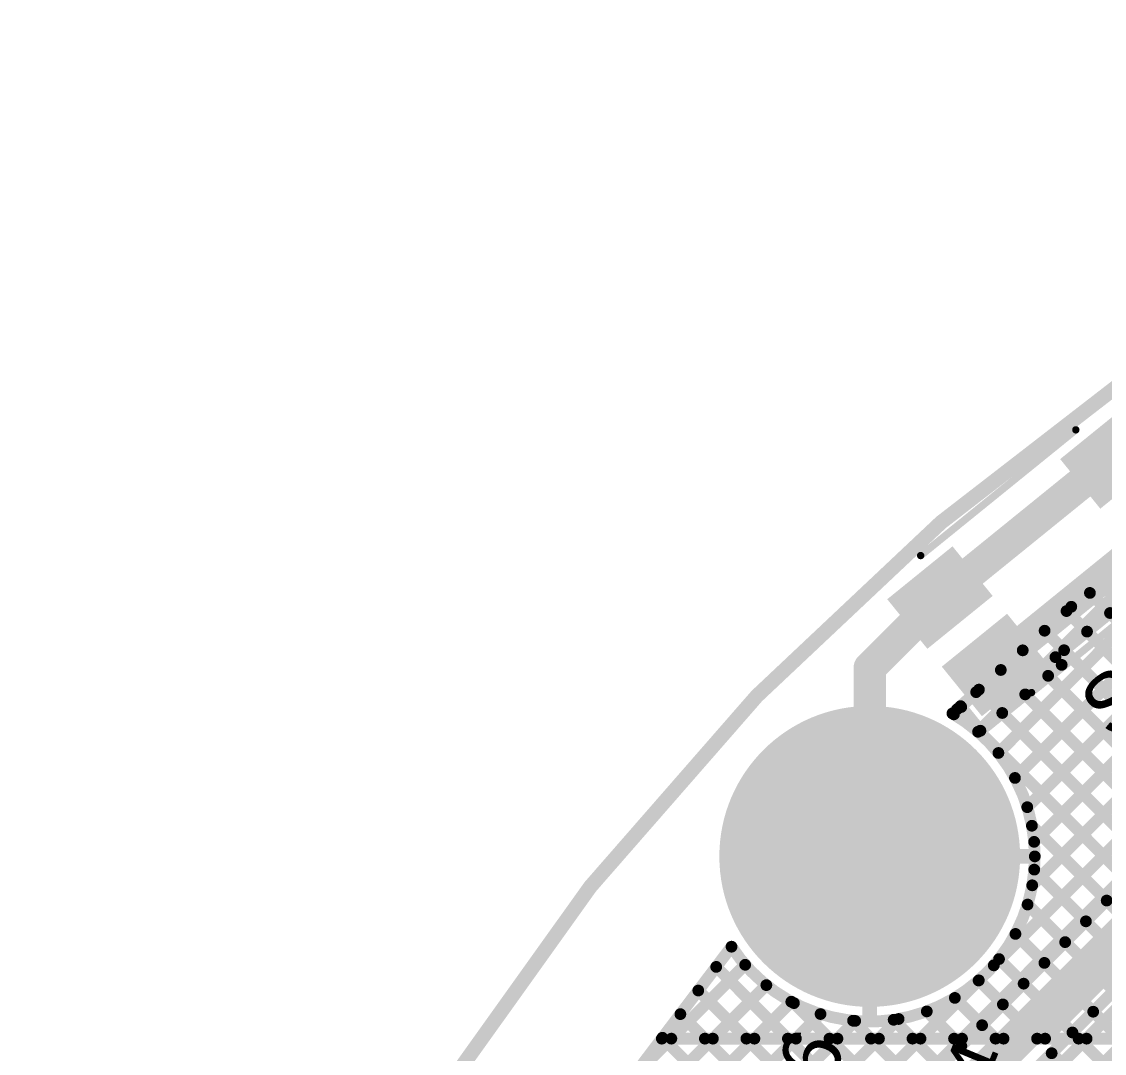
# Model space of a CAD drawing. Header units: millimetres. Extents: x -0.57 to 2.98, y -0.65 to 2.86.
# Drawn here: x -0.575 to 0.163, y 2.113 to 2.815 of the extents above; entities that cross this region are included whole.
import ezdxf

# ---------------------------------------------------------------- set-up
doc = ezdxf.new("R2010")
doc.units = ezdxf.units.MM
doc.header["$MEASUREMENT"] = 0
for name, color, linetype in [('BottomLayer', 5, 'Continuous'), ('BottomSolder', 6, 'Continuous'), ('Mechanical2', 216, 'Continuous'), ('MultiLayer', 9, 'Continuous'), ('PadHoleLayer', 156, 'Continuous'), ('TopLayer', 1, 'Continuous'), ('TopOverlay', 2, 'Continuous'), ('TopPaste', 8, 'Continuous'), ('TopSolder', 216, 'Continuous')]:
    doc.layers.add(name, color=color, linetype=linetype)
doc.styles.add('Arial', font='', dxfattribs={"height": 0.2})
doc.styles.get('Arial').set_extended_font_data('Arial')

# ---------------------------------------------------------------- blocks, each defined once
blk = doc.blocks.new('TS_1185EC_C_D_B_293')
at = {"layer": 'TopLayer'}
for points in [[(-0.10039, 0.04724), (-0.05118, 0.04724), (-0.05118, 0.01181), (-0.10039, 0.01181)], [(0.05118, 0.04724), (0.10039, 0.04724), (0.10039, 0.01181), (0.05118, 0.01181)], [(-0.10039, -0.01181), (-0.05118, -0.01181), (-0.05118, -0.04724), (-0.10039, -0.04724)], [(0.05118, -0.01181), (0.10039, -0.01181), (0.10039, -0.04724), (0.05118, -0.04724)]]:
    blk.add_hatch(color=1, dxfattribs=at).paths.add_polyline_path(points)
at = {"layer": 'TopPaste'}
for points in [[(-0.10039, 0.04724), (-0.05118, 0.04724), (-0.05118, 0.01181), (-0.10039, 0.01181)], [(0.05118, 0.04724), (0.10039, 0.04724), (0.10039, 0.01181), (0.05118, 0.01181)], [(-0.10039, -0.01181), (-0.05118, -0.01181), (-0.05118, -0.04724), (-0.10039, -0.04724)], [(0.05118, -0.01181), (0.10039, -0.01181), (0.10039, -0.04724), (0.05118, -0.04724)]]:
    blk.add_hatch(color=8, dxfattribs=at).paths.add_polyline_path(points)
at = {"layer": 'TopSolder'}
for points in [[(-0.10439, 0.05124), (-0.04718, 0.05124), (-0.04718, 0.00781), (-0.10439, 0.00781)], [(0.04718, 0.05124), (0.10439, 0.05124), (0.10439, 0.00781), (0.04718, 0.00781)], [(-0.10439, -0.00781), (-0.04718, -0.00781), (-0.04718, -0.05124), (-0.10439, -0.05124)], [(0.04718, -0.00781), (0.10439, -0.00781), (0.10439, -0.05124), (0.04718, -0.05124)]]:
    blk.add_hatch(color=216, dxfattribs=at).paths.add_polyline_path(points)
at = {"layer": 'TopOverlay'}
for points, const_width in [([(-0.084, 0.061, 1), (-0.094, 0.061, 1)], 0.01), ([(-0.0965, 0.061, 1), (-0.0915, 0.061, 1)], 0.005), ([(-0.0865, 0.061, 1), (-0.0815, 0.061, 1)], 0.005), ([(-0.06925, 0.06, 1), (-0.06675, 0.06, 1)], 0.0025), ([(0.06675, 0.06, 1), (0.06925, 0.06, 1)], 0.0025), ([(-0.06925, -0.06, 1), (-0.06675, -0.06, 1)], 0.0025), ([(0.06675, -0.06, 1), (0.06925, -0.06, 1)], 0.0025)]:
    blk.add_lwpolyline(points, format="xyb", close=True, dxfattribs=dict(at, const_width=const_width))
at = {"layer": 'TopOverlay', "const_width": 0.005}
for points in [[(0.068, 0.06), (-0.068, 0.06)], [(0.068, -0.06), (-0.068, -0.06)]]:
    blk.add_lwpolyline(points, dxfattribs=at)

msp = doc.modelspace()

# ---------------------------------------------------------------- hatches: boundary and pattern name
at = {"layer": 'BottomLayer'}
h = msp.add_hatch(color=5, dxfattribs=at)
edge = h.paths.add_edge_path()
edge.add_arc((0.00269, 2.24706), 0.09843, 0, 360)
at = {"layer": 'BottomSolder'}
h = msp.add_hatch(color=6, dxfattribs=at)
edge = h.paths.add_edge_path()
edge.add_arc((0.00269, 2.24706), 0.10243, 0, 360)
at = {"layer": 'MultiLayer'}
h = msp.add_hatch(color=9, dxfattribs=at)
edge = h.paths.add_edge_path()
edge.add_arc((0.00269, 2.24706), 0.09843, 0, 360)
at = {"layer": 'PadHoleLayer'}
h = msp.add_hatch(color=156, dxfattribs=at)
edge = h.paths.add_edge_path()
edge.add_arc((0.00269, 2.24706), 0.05906, 0, 360)
at = {"layer": 'TopLayer'}
h = msp.add_hatch(color=1, dxfattribs=at)
edge = h.paths.add_edge_path()
edge.add_arc((0.00269, 2.24706), 0.09843, 0, 360)
at = {"layer": 'TopSolder'}
h = msp.add_hatch(color=216, dxfattribs=at)
edge = h.paths.add_edge_path()
edge.add_arc((0.00269, 2.24706), 0.10243, 0, 360)

# ---------------------------------------------------------------- linework, layer by layer
at = {"layer": 'BottomLayer'}
for points, const_width in [([(0.14, 2.417), (0.192, 2.4556)], 0.008), ([(0.07647, 2.33189), (0.192, 2.44742)], 0.008), ([(0.15268, 2.42641), (0.192, 2.38709)], 0.008), ([(0.059, 2.34437), (0.14, 2.417)], 0.008), ([(0.09034, 2.31747), (0.192, 2.41913)], 0.008), ([(0.13673, 2.41407), (0.192, 2.3588)], 0.008), ([(0.12182, 2.4007), (0.192, 2.33052)], 0.008), ([(0.10162, 2.30047), (0.192, 2.39085)], 0.008), ([(0.10691, 2.38733), (0.192, 2.30223)], 0.008), ([(0.09199, 2.37396), (0.192, 2.27395)], 0.008), ([(0.06005, 2.34375), (0.07519, 2.35889)], 0.008), ([(0.07708, 2.36059), (0.192, 2.24566)], 0.008), ([(0.11001, 2.28057), (0.192, 2.36257)], 0.008), ([(0.06217, 2.34722), (0.17824, 2.23114)], 0.008), ([(0.11468, 2.25696), (0.192, 2.33428)], 0.008), ([(0.11338, 2.22738), (0.192, 2.306)], 0.008), ([(0.08719, 2.1729), (0.192, 2.27771)], 0.008), ([(0.11316, 2.26793), (0.1641, 2.217)], 0.008), ([(-0.16443, 1.893), (0.192, 2.24943)], 0.008), ([(0.00269, 2.24706), (0.11112, 2.24706)], 0.01), ([(0.00269, 2.13864), (0.00269, 2.24706)], 0.01), ([(-0.02354, 2.02936), (0.192, 2.2449)], 0.008), ([(-0.00692, 2.01274), (0.2155, 2.23517)], 0.025), ([(0.11476, 2.23806), (0.14996, 2.20286)], 0.008), ([(-0.0015, 1.97108), (0.26042, 2.233)], 0.008), ([(-0.0015, 1.94279), (0.28871, 2.233)], 0.008), ([(0.00969, 1.99613), (0.2321, 2.21853)], 0.008), ([(0.11024, 2.21429), (0.13581, 2.18871)], 0.008), ([(0.10196, 2.19429), (0.12167, 2.17457)], 0.008), ([(-0.167, 2.086), (-0.09144, 2.1856)], 0.008), ([(-0.1594, 2.09602), (-0.08214, 2.17328)], 0.008), ([(-0.10187, 2.17185), (0.00854, 2.06144)], 0.008), ([(0.09077, 2.17719), (0.10753, 2.16043)], 0.008), ([(-0.21452, 2.01261), (-0.06772, 2.15942)], 0.008), ([(-0.19271, 1.893), (0.07686, 2.16257)], 0.008), ([(0.07699, 2.16269), (0.09339, 2.14629)], 0.008), ([(-0.11408, 2.15576), (-0.00561, 2.04729)], 0.008), ([(0.06066, 2.15073), (0.07925, 2.13215)], 0.008), ([(-0.25903, 1.93982), (-0.05072, 2.14813)], 0.008), ([(-0.04894, 2.14719), (0.02268, 2.07558)], 0.008), ([(-0.28854, 1.88203), (-0.03082, 2.13975)], 0.008), ([(-0.25057, 1.89172), (-0.00721, 2.13507)], 0.008), ([(-0.221, 1.893), (0.02238, 2.13637)], 0.008), ([(-0.12628, 2.13968), (-0.01975, 2.03315)], 0.008), ([(-0.00867, 2.13521), (0.03682, 2.08972)], 0.008), ([(0.019, 2.13583), (0.05096, 2.10386)], 0.008), ([(0.04155, 2.14156), (0.0651, 2.11801)], 0.008), ([(0.15491, 2.14134), (0.367, 1.92925)], 0.008), ([(-0.13848, 2.1236), (-0.03389, 2.01901)], 0.008), ([(0.14077, 2.1272), (0.367, 1.90096)], 0.008), ([(0.12662, 2.11306), (0.2267, 2.01298)], 0.008)]:
    msp.add_lwpolyline(points, dxfattribs=dict(at, const_width=const_width))
for points, const_width in [([(0.15068, 2.42641, 1), (0.15468, 2.42641, 1)], 0.004), ([(0.138, 2.417, 1), (0.142, 2.417, 1)], 0.004), ([(0.138, 2.417, 1), (0.142, 2.417, 1)], 0.004), ([(0.13473, 2.41407, 1), (0.13873, 2.41407, 1)], 0.004), ([(0.11982, 2.4007, 1), (0.12382, 2.4007, 1)], 0.004), ([(0.10491, 2.38733, 1), (0.10891, 2.38733, 1)], 0.004), ([(0.08999, 2.37396, 1), (0.09399, 2.37396, 1)], 0.004), ([(0.07319, 2.35889, 1), (0.07719, 2.35889, 1)], 0.004), ([(0.07508, 2.36059, 1), (0.07908, 2.36059, 1)], 0.004), ([(0.057, 2.34437, 1), (0.061, 2.34437, 1)], 0.004), ([(0.057, 2.34437, 1), (0.061, 2.34437, 1)], 0.004), ([(0.05805, 2.34375, 1), (0.06205, 2.34375, 1)], 0.004), ([(0.06017, 2.34722, 1), (0.06417, 2.34722, 1)], 0.004), ([(0.07447, 2.33189, 1), (0.07847, 2.33189, 1)], 0.004), ([(0.08834, 2.31747, 1), (0.09234, 2.31747, 1)], 0.004), ([(0.09962, 2.30047, 1), (0.10362, 2.30047, 1)], 0.004), ([(0.10801, 2.28057, 1), (0.11201, 2.28057, 1)], 0.004), ([(0.11116, 2.26793, 1), (0.11516, 2.26793, 1)], 0.004), ([(0.11268, 2.25696, 1), (0.11668, 2.25696, 1)], 0.004), ([(0.00019, 2.24706, 1), (0.00519, 2.24706, 1)], 0.005), ([(0.00019, 2.24706, 1), (0.00519, 2.24706, 1)], 0.005), ([(0.10862, 2.24706, 1), (0.11362, 2.24706, 1)], 0.005), ([(0.11312, 2.24706, 1), (0.11712, 2.24706, 1)], 0.004), ([(0.11312, 2.24706, 1), (0.11712, 2.24706, 1)], 0.004), ([(0.11276, 2.23806, 1), (0.11676, 2.23806, 1)], 0.004), ([(0.11138, 2.22738, 1), (0.11538, 2.22738, 1)], 0.004), ([(0.1621, 2.217, 1), (0.1661, 2.217, 1)], 0.004), ([(0.10824, 2.21429, 1), (0.11224, 2.21429, 1)], 0.004), ([(0.14796, 2.20286, 1), (0.15196, 2.20286, 1)], 0.004), ([(0.09996, 2.19429, 1), (0.10396, 2.19429, 1)], 0.004), ([(0.13381, 2.18871, 1), (0.13781, 2.18871, 1)], 0.004), ([(-0.09344, 2.1856, 1), (-0.08944, 2.1856, 1)], 0.004), ([(-0.09344, 2.1856, 1), (-0.08944, 2.1856, 1)], 0.004), ([(-0.10387, 2.17185, 1), (-0.09987, 2.17185, 1)], 0.004), ([(-0.08414, 2.17328, 1), (-0.08014, 2.17328, 1)], 0.004), ([(0.08519, 2.1729, 1), (0.08919, 2.1729, 1)], 0.004), ([(0.08877, 2.17719, 1), (0.09277, 2.17719, 1)], 0.004), ([(0.11967, 2.17457, 1), (0.12367, 2.17457, 1)], 0.004), ([(-0.06972, 2.15942, 1), (-0.06572, 2.15942, 1)], 0.004), ([(0.07486, 2.16257, 1), (0.07886, 2.16257, 1)], 0.004), ([(0.07499, 2.16269, 1), (0.07899, 2.16269, 1)], 0.004), ([(0.10553, 2.16043, 1), (0.10953, 2.16043, 1)], 0.004), ([(-0.11608, 2.15576, 1), (-0.11208, 2.15576, 1)], 0.004), ([(0.05866, 2.15073, 1), (0.06266, 2.15073, 1)], 0.004), ([(-0.05272, 2.14813, 1), (-0.04872, 2.14813, 1)], 0.004), ([(-0.05094, 2.14719, 1), (-0.04694, 2.14719, 1)], 0.004), ([(0.09139, 2.14629, 1), (0.09539, 2.14629, 1)], 0.004), ([(-0.12828, 2.13968, 1), (-0.12428, 2.13968, 1)], 0.004), ([(-0.03282, 2.13975, 1), (-0.02882, 2.13975, 1)], 0.004), ([(-0.01067, 2.13521, 1), (-0.00667, 2.13521, 1)], 0.004), ([(-0.00921, 2.13507, 1), (-0.00521, 2.13507, 1)], 0.004), ([(0.00019, 2.13864, 1), (0.00519, 2.13864, 1)], 0.005), ([(0.017, 2.13583, 1), (0.021, 2.13583, 1)], 0.004), ([(0.02038, 2.13637, 1), (0.02438, 2.13637, 1)], 0.004), ([(0.03955, 2.14156, 1), (0.04355, 2.14156, 1)], 0.004), ([(0.15291, 2.14134, 1), (0.15691, 2.14134, 1)], 0.004), ([(0.07725, 2.13215, 1), (0.08125, 2.13215, 1)], 0.004), ([(-0.14048, 2.1236, 1), (-0.13648, 2.1236, 1)], 0.004), ([(0.13876, 2.1272, 1), (0.14277, 2.1272, 1)], 0.004), ([(0.0631, 2.11801, 1), (0.0671, 2.11801, 1)], 0.004), ([(0.12462, 2.11306, 1), (0.12862, 2.11306, 1)], 0.004)]:
    msp.add_lwpolyline(points, format="xyb", close=True, dxfattribs=dict(at, const_width=const_width))
at = {"layer": 'BottomLayer', "const_width": 0.008}
for points in [[(0.059, 2.34437, -0.267699), (0.11512, 2.24706)], [(0.11512, 2.24706, -0.74577), (-0.09144, 2.1856)]]:
    msp.add_lwpolyline(points, format="xyb", dxfattribs=at)
at = {"layer": 'Mechanical2', "const_width": 0.01}
msp.add_lwpolyline([(1.75783, 2.80917, -6.230382), (0.64896, 2.81029)], format="xyb", dxfattribs=at)
at = {"layer": 'TopLayer'}
for points, const_width in [([(0.16832, 2.51864), (0.17876, 2.52737)], 0.022), ([(0.15774, 2.51008), (0.16832, 2.51864)], 0.022), ([(0.10162, 2.30047), (0.32638, 2.52523)], 0.008), ([(0.06109, 2.43182), (0.15774, 2.51008)], 0.022), ([(0.09826, 2.38592), (0.19491, 2.46418)], 0.022), ([(0.09034, 2.31747), (0.22221, 2.44934)], 0.008), ([(0.05052, 2.42325), (0.06109, 2.43182)], 0.022), ([(0.00269, 2.37542), (0.05052, 2.42325)], 0.022), ([(0.1292, 2.38267), (0.19165, 2.43324)], 0.008), ([(0.11001, 2.28057), (0.239, 2.40957)], 0.008), ([(0.16634, 2.41274), (0.239, 2.34009)], 0.008), ([(0.08768, 2.37736), (0.09826, 2.38592)], 0.022), ([(0.15071, 2.40009), (0.239, 2.3118)], 0.008), ([(0.13508, 2.38743), (0.23793, 2.28458)], 0.008), ([(0.00269, 2.24706), (0.00269, 2.37542)], 0.022), ([(0.11468, 2.25696), (0.239, 2.38128)], 0.008), ([(0.1292, 2.38267), (0.13343, 2.37745)], 0.008), ([(0.07809, 2.33263), (0.13343, 2.37745)], 0.008), ([(0.12423, 2.37), (0.31391, 2.18033)], 0.008), ([(0.1086, 2.35735), (0.31336, 2.15259)], 0.008), ([(0.059, 2.34437), (0.06455, 2.34935)], 0.008), ([(0.06005, 2.34375), (0.06504, 2.34874)], 0.008), ([(0.06455, 2.34935), (0.07809, 2.33263)], 0.008), ([(0.11338, 2.22738), (0.239, 2.353)], 0.008), ([(0.06217, 2.34722), (0.28638, 2.123)], 0.008), ([(0.09297, 2.34469), (0.43368, 2.00399)], 0.008), ([(0.08719, 2.1729), (0.239, 2.32471)], 0.008), ([(0.15042, 2.123), (0.34914, 2.32172)], 0.008), ([(0.06557, 2.123), (0.239, 2.29643)], 0.008), ([(0.11316, 2.26793), (0.2581, 2.123)], 0.008), ([(0.09386, 2.123), (0.23632, 2.26546)], 0.008), ([(0.00269, 2.24706), (0.11112, 2.24706)], 0.01), ([(0.00269, 2.13864), (0.00269, 2.24706)], 0.01), ([(0.12214, 2.123), (0.24919, 2.25005)], 0.008), ([(0.11476, 2.23806), (0.22981, 2.123)], 0.008), ([(0.11024, 2.21429), (0.20153, 2.123)], 0.008), ([(0.10196, 2.19429), (0.17325, 2.123)], 0.008), ([(-0.13893, 2.123), (-0.09144, 2.1856)], 0.008), ([(-0.13242, 2.123), (-0.08214, 2.17328)], 0.008), ([(-0.10187, 2.17185), (-0.05303, 2.123)], 0.008), ([(0.09077, 2.17719), (0.14496, 2.123)], 0.008), ([(-0.10413, 2.123), (-0.06772, 2.15942)], 0.008), ([(0.03729, 2.123), (0.07686, 2.16257)], 0.008), ([(0.07699, 2.16269), (0.11668, 2.123)], 0.008), ([(-0.11408, 2.15576), (-0.08131, 2.123)], 0.008), ([(0.06066, 2.15073), (0.08839, 2.123)], 0.008), ([(-0.07585, 2.123), (-0.05072, 2.14813)], 0.008), ([(-0.04894, 2.14719), (-0.02474, 2.123)], 0.008), ([(-0.12628, 2.13968), (-0.1096, 2.123)], 0.008), ([(-0.04757, 2.123), (-0.03082, 2.13975)], 0.008), ([(-0.01928, 2.123), (-0.00721, 2.13507)], 0.008), ([(-0.00867, 2.13521), (0.00354, 2.123)], 0.008), ([(0.009, 2.123), (0.02238, 2.13637)], 0.008), ([(0.019, 2.13583), (0.03183, 2.123)], 0.008), ([(0.04155, 2.14156), (0.06011, 2.123)], 0.008), ([(-0.13893, 2.123), (0.28687, 2.123)], 0.008)]:
    msp.add_lwpolyline(points, dxfattribs=dict(at, const_width=const_width))
for points, const_width in [([(0.16282, 2.51864, 1), (0.17382, 2.51864, 1)], 0.011), ([(0.16282, 2.51864, 1), (0.17382, 2.51864, 1)], 0.011), ([(0.15224, 2.51008, 1), (0.16324, 2.51008, 1)], 0.011), ([(0.15224, 2.51008, 1), (0.16324, 2.51008, 1)], 0.011), ([(0.05559, 2.43182, 1), (0.06659, 2.43182, 1)], 0.011), ([(0.05559, 2.43182, 1), (0.06659, 2.43182, 1)], 0.011), ([(0.04502, 2.42325, 1), (0.05602, 2.42325, 1)], 0.011), ([(0.04502, 2.42325, 1), (0.05602, 2.42325, 1)], 0.011), ([(0.16434, 2.41274, 1), (0.16834, 2.41274, 1)], 0.004), ([(0.09276, 2.38592, 1), (0.10376, 2.38592, 1)], 0.011), ([(0.09276, 2.38592, 1), (0.10376, 2.38592, 1)], 0.011), ([(0.14871, 2.40009, 1), (0.15271, 2.40009, 1)], 0.004), ([(0.13308, 2.38743, 1), (0.13708, 2.38743, 1)], 0.004), ([(-0.00281, 2.37542, 1), (0.00819, 2.37542, 1)], 0.011), ([(-0.00281, 2.37542, 1), (0.00819, 2.37542, 1)], 0.011), ([(0.08218, 2.37736, 1), (0.09318, 2.37736, 1)], 0.011), ([(0.1272, 2.38267, 1), (0.1312, 2.38267, 1)], 0.004), ([(0.1272, 2.38267, 1), (0.1312, 2.38267, 1)], 0.004), ([(0.13143, 2.37745, 1), (0.13543, 2.37745, 1)], 0.004), ([(0.13143, 2.37745, 1), (0.13543, 2.37745, 1)], 0.004), ([(0.12223, 2.37, 1), (0.12623, 2.37, 1)], 0.004), ([(0.1066, 2.35735, 1), (0.1106, 2.35735, 1)], 0.004), ([(0.06255, 2.34935, 1), (0.06655, 2.34935, 1)], 0.004), ([(0.06255, 2.34935, 1), (0.06655, 2.34935, 1)], 0.004), ([(0.06304, 2.34874, 1), (0.06704, 2.34874, 1)], 0.004), ([(0.057, 2.34437, 1), (0.061, 2.34437, 1)], 0.004), ([(0.057, 2.34437, 1), (0.061, 2.34437, 1)], 0.004), ([(0.05805, 2.34375, 1), (0.06205, 2.34375, 1)], 0.004), ([(0.06017, 2.34722, 1), (0.06417, 2.34722, 1)], 0.004), ([(0.09097, 2.34469, 1), (0.09497, 2.34469, 1)], 0.004), ([(0.07609, 2.33263, 1), (0.08009, 2.33263, 1)], 0.004), ([(0.07609, 2.33263, 1), (0.08009, 2.33263, 1)], 0.004), ([(0.08834, 2.31747, 1), (0.09234, 2.31747, 1)], 0.004), ([(0.09962, 2.30047, 1), (0.10362, 2.30047, 1)], 0.004), ([(0.10801, 2.28057, 1), (0.11201, 2.28057, 1)], 0.004), ([(0.11116, 2.26793, 1), (0.11516, 2.26793, 1)], 0.004), ([(-0.00281, 2.24706, 1), (0.00819, 2.24706, 1)], 0.011), ([(0.11268, 2.25696, 1), (0.11668, 2.25696, 1)], 0.004), ([(0.00019, 2.24706, 1), (0.00519, 2.24706, 1)], 0.005), ([(0.00019, 2.24706, 1), (0.00519, 2.24706, 1)], 0.005), ([(0.10862, 2.24706, 1), (0.11362, 2.24706, 1)], 0.005), ([(0.11312, 2.24706, 1), (0.11712, 2.24706, 1)], 0.004), ([(0.11312, 2.24706, 1), (0.11712, 2.24706, 1)], 0.004), ([(0.11276, 2.23806, 1), (0.11676, 2.23806, 1)], 0.004), ([(0.11138, 2.22738, 1), (0.11538, 2.22738, 1)], 0.004), ([(0.10824, 2.21429, 1), (0.11224, 2.21429, 1)], 0.004), ([(0.09996, 2.19429, 1), (0.10396, 2.19429, 1)], 0.004), ([(-0.09344, 2.1856, 1), (-0.08944, 2.1856, 1)], 0.004), ([(-0.09344, 2.1856, 1), (-0.08944, 2.1856, 1)], 0.004), ([(-0.10387, 2.17185, 1), (-0.09987, 2.17185, 1)], 0.004), ([(-0.08414, 2.17328, 1), (-0.08014, 2.17328, 1)], 0.004), ([(0.08519, 2.1729, 1), (0.08919, 2.1729, 1)], 0.004), ([(0.08877, 2.17719, 1), (0.09277, 2.17719, 1)], 0.004), ([(-0.06972, 2.15942, 1), (-0.06572, 2.15942, 1)], 0.004), ([(0.07486, 2.16257, 1), (0.07886, 2.16257, 1)], 0.004), ([(0.07499, 2.16269, 1), (0.07899, 2.16269, 1)], 0.004), ([(-0.11608, 2.15576, 1), (-0.11208, 2.15576, 1)], 0.004), ([(0.05866, 2.15073, 1), (0.06266, 2.15073, 1)], 0.004), ([(-0.05272, 2.14813, 1), (-0.04872, 2.14813, 1)], 0.004), ([(-0.05094, 2.14719, 1), (-0.04694, 2.14719, 1)], 0.004), ([(-0.12828, 2.13968, 1), (-0.12428, 2.13968, 1)], 0.004), ([(-0.03282, 2.13975, 1), (-0.02882, 2.13975, 1)], 0.004), ([(-0.01067, 2.13521, 1), (-0.00667, 2.13521, 1)], 0.004), ([(-0.00921, 2.13507, 1), (-0.00521, 2.13507, 1)], 0.004), ([(0.00019, 2.13864, 1), (0.00519, 2.13864, 1)], 0.005), ([(0.017, 2.13583, 1), (0.021, 2.13583, 1)], 0.004), ([(0.02038, 2.13637, 1), (0.02438, 2.13637, 1)], 0.004), ([(0.03955, 2.14156, 1), (0.04355, 2.14156, 1)], 0.004), ([(-0.14093, 2.123, 1), (-0.13693, 2.123, 1)], 0.004), ([(-0.14093, 2.123, 1), (-0.13693, 2.123, 1)], 0.004), ([(-0.13442, 2.123, 1), (-0.13042, 2.123, 1)], 0.004), ([(-0.1116, 2.123, 1), (-0.1076, 2.123, 1)], 0.004), ([(-0.10613, 2.123, 1), (-0.10213, 2.123, 1)], 0.004), ([(-0.08331, 2.123, 1), (-0.07931, 2.123, 1)], 0.004), ([(-0.07785, 2.123, 1), (-0.07385, 2.123, 1)], 0.004), ([(-0.05503, 2.123, 1), (-0.05103, 2.123, 1)], 0.004), ([(-0.04957, 2.123, 1), (-0.04557, 2.123, 1)], 0.004), ([(-0.02674, 2.123, 1), (-0.02274, 2.123, 1)], 0.004), ([(-0.02128, 2.123, 1), (-0.01728, 2.123, 1)], 0.004), ([(0.00154, 2.123, 1), (0.00554, 2.123, 1)], 0.004), ([(0.007, 2.123, 1), (0.011, 2.123, 1)], 0.004), ([(0.02983, 2.123, 1), (0.03383, 2.123, 1)], 0.004), ([(0.03529, 2.123, 1), (0.03929, 2.123, 1)], 0.004), ([(0.05811, 2.123, 1), (0.06211, 2.123, 1)], 0.004), ([(0.06357, 2.123, 1), (0.06757, 2.123, 1)], 0.004), ([(0.08639, 2.123, 1), (0.09039, 2.123, 1)], 0.004), ([(0.09186, 2.123, 1), (0.09586, 2.123, 1)], 0.004), ([(0.11468, 2.123, 1), (0.11868, 2.123, 1)], 0.004), ([(0.12014, 2.123, 1), (0.12414, 2.123, 1)], 0.004), ([(0.14296, 2.123, 1), (0.14696, 2.123, 1)], 0.004), ([(0.14842, 2.123, 1), (0.15242, 2.123, 1)], 0.004)]:
    msp.add_lwpolyline(points, format="xyb", close=True, dxfattribs=dict(at, const_width=const_width))
at = {"layer": 'TopLayer', "const_width": 0.008}
for points in [[(0.059, 2.34437, -0.267699), (0.11512, 2.24706)], [(0.11512, 2.24706, -0.74577), (-0.09144, 2.1856)]]:
    msp.add_lwpolyline(points, format="xyb", dxfattribs=at)

# ---------------------------------------------------------------- block references
at = {"rotation": 219}
msp.add_blockref('TS_1185EC_C_D_B_293', (0.128, 2.448), dxfattribs=at)

# ---------------------------------------------------------------- texts
at = {"layer": 'TopOverlay', "style": 'Arial'}
for s, rotation, p in [('SW1', 39, (0.16726, 2.32539)), ('C86', 67.5, (-0.05193, 2.02309)), ('C84', 67.5, (0.06007, 2.01609))]:
    msp.add_text(s, height=0.04, rotation=rotation, dxfattribs=at).set_placement(p)

doc.saveas('drawing.dxf')
